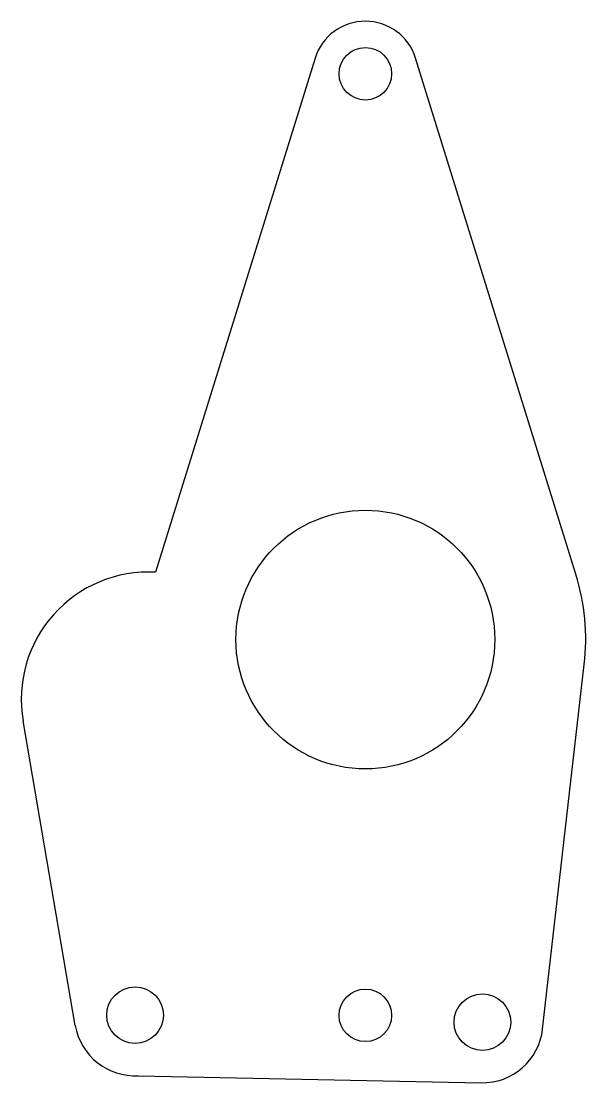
# Model space of a CAD drawing. Header units: millimetres. Extents: x -15 to 54, y 9 to 140.
import ezdxf

# ---------------------------------------------------------------- set-up
doc = ezdxf.new("R2010")
doc.units = ezdxf.units.MM
doc.layers.add('Layer1', color=4, linetype='Continuous')

msp = doc.modelspace()

# ---------------------------------------------------------------- linework, layer by layer
at = {"layer": 'Layer1'}
msp.add_line((-8.62, 15.76), (-15.07, 53.44), dxfattribs=at)
msp.add_lwpolyline([(-8.62, 15.76, 0.3816), (-0.8, 9.54), (41.57, 8.66, 0.387087), (49.17, 15.31), (54.32, 60.41, 0.104038), (53.28, 71.58), (33.46, 135.43, 0.736682), (21.04, 135.43), (1.3, 71.83)], format="xyb", dxfattribs=at)
for centre, radius in [((27.25, 133.5), 3.25), ((27.25, 63.5), 16), ((-1.23, 17.03), 3.5), ((27.25, 17), 3.25), ((41.72, 16.16), 3.5)]:
    msp.add_circle(centre, radius, dxfattribs=at)
msp.add_arc((0.45, 56.1), 15.75, 86.8939, 189.7226, dxfattribs=at)

doc.saveas('drawing.dxf')
